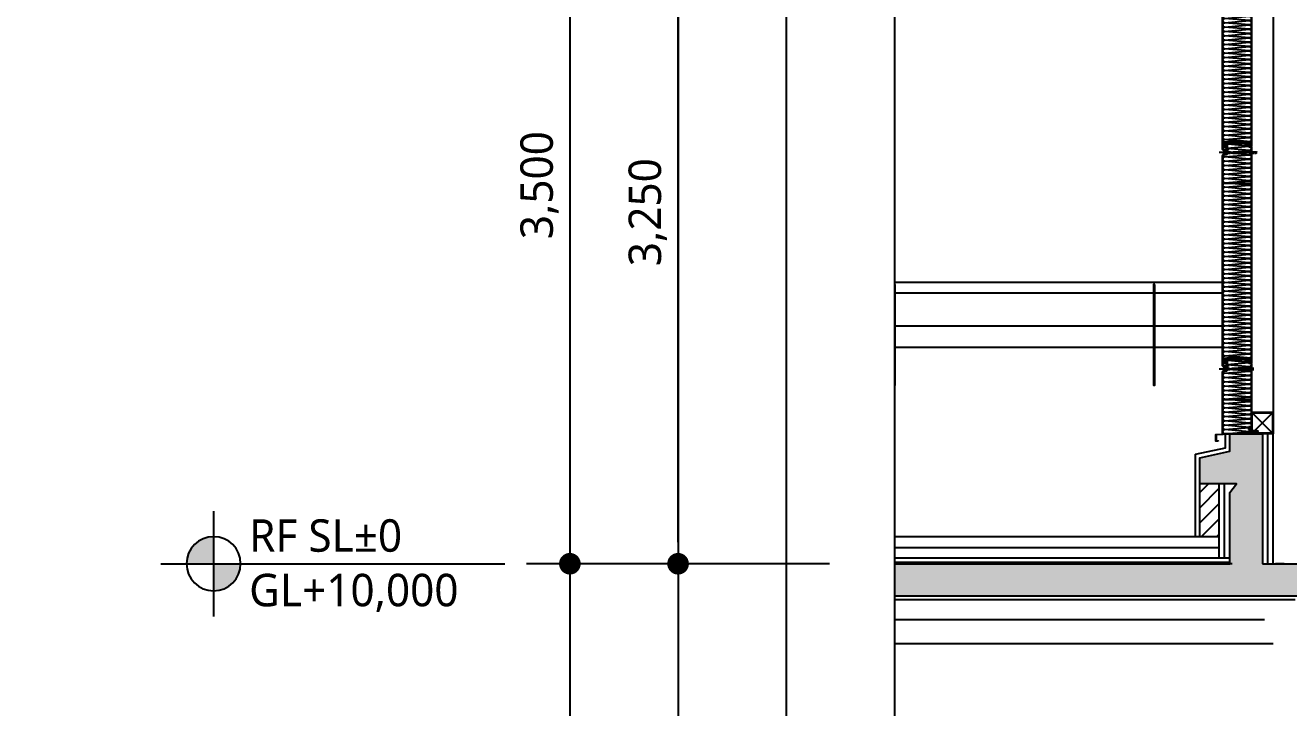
# Model space of a CAD drawing. Header units: millimetres. Extents: x 2325 to 124624, y 1250 to 28650.
# Drawn here: x 63219 to 69057, y 17703 to 20857 of the extents above; entities that cross this region are included whole.
import ezdxf
from ezdxf.xclip import XClip

# ---------------------------------------------------------------- set-up
doc = ezdxf.new("R2010")
doc.units = ezdxf.units.MM
doc.header["$LTSCALE"] = 200
doc.header["$XCLIPFRAME"] = 0
doc.header["$PDMODE"] = 3
doc.linetypes.add('CEN-GAUN', pattern=[32.2, 30, -1, 0.2, -1])
doc.linetypes.add('HIDDEN', pattern=[0.375, 0.25, -0.125])
doc.layers.get('Defpoints').update_dxf_attribs({"color": 137})
for name, color, linetype in [('01FIN', 9, 'Continuous'), ('01HAT', 8, 'Continuous'), ('01단열재', 251, 'Continuous'), ('01하지철물', 253, 'Continuous'), ('161', 161, 'Continuous'), ('3', 3, 'Continuous'), ('3stl ele', 251, 'Continuous'), ('6방수', 6, 'Continuous'), ('7', 7, 'Continuous'), ('8ELE', 8, 'Continuous'), ('A-CON', 2, 'Continuous'), ('A-ELE9', 9, 'Continuous'), ('BOLT', 8, 'Continuous'), ('CEN', 1, 'CEN-GAUN'), ('CON', 2, 'Continuous'), ('DIM', 7, 'Continuous'), ('FLA', 2, 'Continuous'), ('HAT-253', 253, 'Continuous'), ('HAT-254', 254, 'Continuous'), ('HAT-INS1', 252, 'Continuous'), ('Insul', 252, 'Continuous'), ('PANEL', 6, 'Continuous'), ('S-COL', 2, 'Continuous'), ('SEC-5', 6, 'Continuous'), ('STEEL-E', 6, 'Continuous'), ('SYM-LEVEL', 7, 'Continuous'), ('SYP_BOLT', 9, 'Continuous'), ('SYP_FLASHING', 5, 'Continuous'), ('SYP_INSUL', 252, 'Continuous'), ('WALL', 2, 'Continuous'), ('X-ER', 15, 'ER-X')]:
    doc.layers.add(name, color=color, linetype=linetype)
doc.layers.add('02Waste', color=171, linetype='Continuous', plot=False)
doc.styles.get("Standard").update_dxf_attribs({"font": 'malgun.ttf'})
doc.styles.add('맑은고딕', font='malgun.ttf')
doc.styles.add('스타일1', font='malgun.ttf')
doc.linetypes.add('ER-X', pattern='A,10,-0.8,["X",Standard,S=0.6,R=0,X=-0.15,Y=-0.3],-0.8', length=11.6)
doc.linetypes.add('INSUL150', pattern='A,0.00254,-2.54,[134,ltypeshp.shx,S=18.75,R=0,X=-2.54,Y=0],-69.92,[134,ltypeshp.shx,S=18.75,R=180,X=2.54,Y=0],-2.54', length=75.00254)
doc.linetypes.add('INSUL50', pattern='A,0.00254,-2.54,[134,ltypeshp.shx,S=6.25,R=0,X=-2.54,Y=0],-19.92,[134,ltypeshp.shx,S=6.25,R=180,X=2.54,Y=0],-2.54', length=25.00254)
doc.dimstyles.new('GAUN-100', dxfattribs={"dimscale": 100, "dimtxt": 1.5, "dimasz": 1, "dimexe": 2, "dimexo": 3, "dimgap": 0.5, "dimtad": 1, "dimdec": 0, "dimzin": 1, "dimdsep": 46, "dimlunit": 6, "dimtxsty": '맑은고딕', "dimblk": 'CJDOT', "dimcen": 0.09, "dimdle": 1, "dimclrd": 256, "dimclre": 256, "dimclrt": 3, "dimadec": 0, "dimazin": 0, "dimtfac": 1, "dimtdec": 0, "dimtix": 1, "dimtmove": 2, "dimatfit": 3, "dimldrblk": 'CJDOT', "dimfxl": 1, "dimtolj": 1, "dimtzin": 1, "dimarcsym": 0})

# ---------------------------------------------------------------- blocks, each defined once
blk = doc.blocks.new('R-HAND2')
at = {"layer": '3', "color": 251}
blk.add_lwpolyline([(-3.5, 440), (3.5, 440), (3.5, -25), (-3.5, -25)], close=True, dxfattribs=at)
blk = doc.blocks.new('SCW-1')
at = {"layer": 'BOLT', "color": 8, "linetype": 'HIDDEN', "ltscale": 0.5}
for p, q in [((150, 3), (150, 9)), ((154.1, 12), (151.1, 9)), ((151.1, 9), (151.1, 3)), ((151.1, 3), (154.1, 0)), ((153.1, 5.4), (153.1, 6.6)), ((153.1, 6.6), (154.5, 6.6)), ((154.5, 5.4), (153.1, 5.4)), ((154.5, 12), (154.1, 12)), ((154.1, 0), (154.5, 0)), ((154.5, 6.6), (154.5, 12)), ((154.5, 0), (154.5, 5.4))]:
    blk.add_line(p, q, dxfattribs=at)
for points in [[(0, 6), (9, 7), (11, 9), (12, 7), (10, 3)], [(10, 3), (5, 3), (0, 6), (5, 9), (11, 9)], [(150, 3), (10, 3)], [(11, 9), (150, 9)]]:
    blk.add_lwpolyline(points, dxfattribs=at)
for centre, start, end in [((150.6, 9.2), 199.47122, 340.52878), ((150.6, 2.8), 19.47122, 160.52878)]:
    blk.add_arc(centre, 0.6, start, end, dxfattribs=at)
blk = doc.blocks.new('PANEL-135')
at = {"layer": '161'}
for p, q in [((150, 0), (0, 0)), ((150, -1000), (0, -1000))]:
    blk.add_line(p, q, dxfattribs=at)
at = {"layer": 'BOLT', "color": 8, "linetype": 'HIDDEN', "ltscale": 0.5}
for p, q in [((37.8, 20.4), (41.2, 17)), ((37.8, 19.3), (40.8, 16.3)), ((37.8, 8.7), (40.8, 11.7)), ((37.8, 7.6), (41.2, 11)), ((37.8, 6.4), (41.2, 3)), ((37.8, 5.3), (40.8, 2.3)), ((41.2, 17), (41.2, 11)), ((41.2, 3), (41.2, -3)), ((37.8, -5.3), (40.8, -2.3)), ((37.8, -6.1), (37.8, -6.1)), ((38.6, -5.6), (41.2, -3))]:
    blk.add_line(p, q, dxfattribs=at)
at = {"layer": 'HAT-INS1'}
for points in [[(37.8, 21.4), (137, 30)], [(137, 30.5), (39.6, 38.9)]]:
    blk.add_lwpolyline(points, dxfattribs=at)
for points in [[(147.4, 26.4, -0.625476), (139.5, 10.2), (37.8, 19.1)], [(37.8, 1.4), (139.5, 10.2, -1), (139.5, -9.8), (37.8, -0.9)], [(25.8, -19.8), (139.5, -9.8, -1), (139.5, -29.8), (25.8, -19.8), (25.8, -19.8, 1), (25.8, -39.8, 1)], [(25.8, -39.8), (139.5, -29.8, -1), (139.5, -49.8), (25.8, -39.8), (25.8, -39.8, 1), (25.8, -59.8, 1)], [(25.8, -59.8), (139.5, -49.8, -1), (139.5, -69.8), (25.8, -59.8), (25.8, -59.8, 1), (25.8, -79.8, 1)], [(16.1, -12.4, 0.338737), (25.8, -19.8)], [(25.8, -79.8), (139.5, -69.8, -1), (139.5, -89.8), (25.8, -79.8), (25.8, -79.8, 1), (25.8, -99.8, 1)], [(25.8, -99.8), (139.5, -89.8, -1), (139.5, -109.8), (25.8, -99.8), (25.8, -99.8, 1), (25.8, -119.8, 1)], [(25.8, -119.8), (139.5, -109.8, -1), (139.5, -129.8), (25.8, -119.8), (25.8, -119.8, 1), (25.8, -139.8, 1)], [(25.8, -139.8), (139.5, -129.8, -1), (139.5, -149.8), (25.8, -139.8), (25.8, -139.8, 1), (25.8, -159.8, 1)], [(25.8, -159.8), (139.5, -149.8, -1), (139.5, -169.8), (25.8, -159.8), (25.8, -159.8, 1), (25.8, -179.8, 1)], [(25.8, -179.8), (139.5, -169.8, -1), (139.5, -189.8), (25.8, -179.8), (25.8, -179.8, 1), (25.8, -199.8, 1)], [(25.8, -199.8), (139.5, -189.8, -1), (139.5, -209.8), (25.8, -199.8), (25.8, -199.8, 1), (25.8, -219.8, 1)], [(25.8, -219.8), (139.5, -209.8, -1), (139.5, -229.8), (25.8, -219.8), (25.8, -219.8, 1), (25.8, -239.8, 1)], [(25.8, -239.8), (139.5, -229.8, -1), (139.5, -249.8), (25.8, -239.8), (25.8, -239.8, 1), (25.8, -259.8, 1)], [(25.8, -259.8), (139.5, -249.8, -1), (139.5, -269.8), (25.8, -259.8), (25.8, -259.8, 1), (25.8, -279.8, 1)], [(25.8, -279.8), (139.5, -269.8, -1), (139.5, -289.8), (25.8, -279.8), (25.8, -279.8, 1), (25.8, -299.8, 1)], [(25.8, -299.8), (139.5, -289.8, -1), (139.5, -309.8), (25.8, -299.8), (25.8, -299.8, 1), (25.8, -319.8, 1)], [(25.8, -319.8), (139.5, -309.8, -1), (139.5, -329.8), (25.8, -319.8), (25.8, -319.8, 1), (25.8, -339.8, 1)], [(25.8, -339.8), (139.5, -329.8, -1), (139.5, -349.8), (25.8, -339.8), (25.8, -339.8, 1), (25.8, -359.8, 1)], [(25.8, -359.8), (139.5, -349.8, -1), (139.5, -369.8), (25.8, -359.8), (25.8, -359.8, 1), (25.8, -379.8, 1)], [(25.8, -379.8), (139.5, -369.8, -1), (139.5, -389.8), (25.8, -379.8), (25.8, -379.8, 1), (25.8, -399.8, 1)], [(25.8, -399.8), (139.5, -389.8, -1), (139.5, -409.8), (25.8, -399.8), (25.8, -399.8, 1), (25.8, -419.8, 1)], [(25.8, -419.8), (139.5, -409.8, -1), (139.5, -429.8), (25.8, -419.8), (25.8, -419.8, 1), (25.8, -439.8, 1)], [(25.8, -439.8), (139.5, -429.8, -1), (139.5, -449.8), (25.8, -439.8), (25.8, -439.8, 1), (25.8, -459.8, 1)], [(25.8, -459.8), (139.5, -449.8, -1), (139.5, -469.8), (25.8, -459.8), (25.8, -459.8, 1), (25.8, -479.8, 1)], [(25.8, -479.8), (139.5, -469.8, -1), (139.5, -489.8), (25.8, -479.8), (25.8, -479.8, 1), (25.8, -499.8, 1)], [(25.8, -499.8), (139.5, -489.8, -1), (139.5, -509.8), (25.8, -499.8), (25.8, -499.8, 1), (25.8, -519.8, 1)], [(25.8, -519.8), (139.5, -509.8, -1), (139.5, -529.8), (25.8, -519.8), (25.8, -519.8, 1), (25.8, -539.8, 1)], [(25.8, -539.8), (139.5, -529.8, -1), (139.5, -549.8), (25.8, -539.8), (25.8, -539.8, 1), (25.8, -559.8, 1)], [(25.8, -559.8), (139.5, -549.8, -1), (139.5, -569.8), (25.8, -559.8), (25.8, -559.8, 1), (25.8, -579.8, 1)], [(25.8, -579.8), (139.5, -569.8, -1), (139.5, -589.8), (25.8, -579.8), (25.8, -579.8, 1), (25.8, -599.8, 1)], [(25.8, -599.8), (139.5, -589.8, -1), (139.5, -609.8), (25.8, -599.8), (25.8, -599.8, 1), (25.8, -619.8, 1)], [(25.8, -619.8), (139.5, -609.8, -1), (139.5, -629.8), (25.8, -619.8), (25.8, -619.8, 1), (25.8, -639.8, 1)], [(25.8, -639.8), (139.5, -629.8, -1), (139.5, -649.8), (25.8, -639.8), (25.8, -639.8, 1), (25.8, -659.8, 1)], [(25.8, -659.8), (139.5, -649.8, -1), (139.5, -669.8), (25.8, -659.8), (25.8, -659.8, 1), (25.8, -679.8, 1)], [(25.8, -679.8), (139.5, -669.8, -1), (139.5, -689.8), (25.8, -679.8), (25.8, -679.8, 1), (25.8, -699.8, 1)], [(25.8, -699.8), (139.5, -689.8, -1), (139.5, -709.8), (25.8, -699.8), (25.8, -699.8, 1), (25.8, -719.8, 1)], [(25.8, -719.8), (139.5, -709.8, -1), (139.5, -729.8), (25.8, -719.8), (25.8, -719.8, 1), (25.8, -739.8, 1)], [(25.8, -739.8), (139.5, -729.8, -1), (139.5, -749.8), (25.8, -739.8), (25.8, -739.8, 1), (25.8, -759.8, 1)], [(25.8, -759.8), (139.5, -749.8, -1), (139.5, -769.8), (25.8, -759.8), (25.8, -759.8, 1), (25.8, -779.8, 1)], [(25.8, -779.8), (139.5, -769.8, -1), (139.5, -789.8), (25.8, -779.8), (25.8, -779.8, 1), (25.8, -799.8, 1)], [(25.8, -799.8), (139.5, -789.8, -1), (139.5, -809.8), (25.8, -799.8), (25.8, -799.8, 1), (25.8, -819.8, 1)], [(25.8, -819.8), (139.5, -809.8, -1), (139.5, -829.8), (25.8, -819.8), (25.8, -819.8, 1), (25.8, -839.8, 1)], [(25.8, -839.8), (139.5, -829.8, -1), (139.5, -849.8), (25.8, -839.8), (25.8, -839.8, 1), (25.8, -859.8, 1)], [(25.8, -859.8), (139.5, -849.8, -1), (139.5, -869.8), (25.8, -859.8), (25.8, -859.8, 1), (25.8, -879.8, 1)], [(25.8, -879.8), (139.5, -869.8, -1), (139.5, -889.8), (25.8, -879.8), (25.8, -879.8, 1), (25.8, -899.8, 1)], [(25.8, -899.8), (139.5, -889.8, -1), (139.5, -909.8), (25.8, -899.8), (25.8, -899.8, 1), (25.8, -919.8, 1)], [(25.8, -919.8), (139.5, -909.8, -1), (139.5, -929.8), (25.8, -919.8), (25.8, -919.8, 1), (25.8, -939.8, 1)], [(25.8, -939.8), (139.5, -929.8, -1), (139.5, -949.8), (138.9, -949.7)], [(129.1, -948.8), (25.8, -939.8), (25.8, -939.8, 0.541794), (16.7, -953.8, 0.541794)]]:
    blk.add_lwpolyline(points, format="xyb", dxfattribs=at)
at = {"layer": 'Insul', "color": 251}
for p, q in [((18.3, -964.5), (18.3, -973.7)), ((32.3, -964.5), (18.3, -964.5)), ((32.3, -973.7), (18.3, -973.7)), ((18.3, -974.7), (18.3, -983)), ((32.3, -974.7), (18.3, -974.7)), ((29, -986.4), (21.7, -986.4)), ((32.3, -964.5), (32.3, -973.7)), ((32.3, -974.7), (32.3, -983))]:
    blk.add_line(p, q, dxfattribs=at)
for points in [[(135.1, 38.5), (136, 38.5, 0.414214), (136.3, 38.8), (136.3, 39), (136.3, 39.5, 0.414214), (133.3, 42.5), (128.3, 43.2), (120.8, 43.2, -0.414214), (120.3, 43.7), (120.3, 44, -0.414214), (120.8, 44.5), (133.9, 44.5), (135.5, 44.1, 0.487928), (135.9, 44.4), (135.9, 44.5, 0.414214), (133.9, 46.5), (82.3, 46.5), (40.6, 46.5, 0.414214), (38.6, 44.5), (38.6, 44.4, 0.487928), (39, 44.1), (40.6, 44.5), (53.7, 44.5, -0.414214), (54.2, 44), (54.2, 43.7, -0.414214), (53.7, 43.2), (46.1, 43.2), (41.1, 42.5, 0.414214), (38.1, 39.5), (38.1, 39), (38.1, 38.8, 0.414214), (38.4, 38.5), (39.3, 38.5, 0.414214), (39.6, 38.8), (39.6, 39, -0.414214), (41.1, 40.5), (46.1, 41.2), (54.7, 41.2, 0.414214), (56.2, 42.7), (56.2, 44, -0.414214), (56.7, 44.5), (82.3, 44.5), (117.8, 44.5, -0.414214), (118.3, 44), (118.3, 42.7, 0.414214), (119.8, 41.2), (128.3, 41.2), (133.3, 40.5, -0.414214), (134.8, 39), (134.8, 38.8, 0.414214)], [(135.1, 38.5), (136, 38.5, 0.414214), (136.3, 38.8), (136.3, 39), (136.3, 39.5, 0.414214), (133.3, 42.5), (128.3, 43.2), (120.8, 43.2, -0.414214), (120.3, 43.7), (120.3, 44, -0.414214), (120.8, 44.5), (133.9, 44.5), (135.5, 44.1, 0.487928), (135.9, 44.4), (135.9, 44.5, 0.414214), (133.9, 46.5), (82.3, 46.5), (40.6, 46.5, 0.414214), (38.6, 44.5), (38.6, 44.4, 0.487928), (39, 44.1), (40.6, 44.5), (53.7, 44.5, -0.414214), (54.2, 44), (54.2, 43.7, -0.414214), (53.7, 43.2), (46.1, 43.2), (41.1, 42.5, 0.414214), (38.1, 39.5), (38.1, 39), (38.1, 38.8, 0.414214), (38.4, 38.5), (39.3, 38.5, 0.414214), (39.6, 38.8), (39.6, 39, -0.414214), (41.1, 40.5), (46.1, 41.2), (54.7, 41.2, 0.414214), (56.2, 42.7), (56.2, 44, -0.414214), (56.7, 44.5), (82.3, 44.5), (117.8, 44.5, -0.414214), (118.3, 44), (118.3, 42.7, 0.414214), (119.8, 41.2), (128.3, 41.2), (133.3, 40.5, -0.414214), (134.8, 39), (134.8, 38.8, 0.414214)], [(148.7, -968.9, -0.414214), (146.2, -971.4), (142.9, -971.4, -0.414214), (140.4, -968.9), (140.4, -953.8, 0.414214), (139.4, -952.8), (136.9, -952.8), (136.9, -951.8), (39, -951.8), (39, -952.8), (35.1, -952.8, 0.414214), (34.1, -953.8), (34.1, -983, -0.414191), (29.1, -988), (21.7, -988, -0.414236), (16.7, -983), (16.7, -949.8), (37, -949.8), (37, -948.8), (138.9, -948.8), (138.9, -949.8), (148.7, -949.8)], [(148.7, -968.9, -0.414214), (146.2, -971.4), (142.9, -971.4, -0.414214), (140.4, -968.9), (140.4, -953.8, 0.414214), (139.4, -952.8), (136.9, -952.8), (136.9, -951.8), (39, -951.8), (39, -952.8), (35.1, -952.8, 0.414214), (34.1, -953.8), (34.1, -983, -0.414191), (29.1, -988), (21.7, -988, -0.414236), (16.7, -983), (16.7, -949.8), (37, -949.8), (37, -948.8), (138.9, -948.8), (138.9, -949.8), (148.7, -949.8)], [(142, -951.4), (147, -951.4), (147, -968.9, -0.414214), (146.2, -969.7), (142.9, -969.7, -0.414214), (142, -968.9)]]:
    blk.add_lwpolyline(points, format="xyb", close=True, dxfattribs=at)
blk.add_lwpolyline([(32.3, -952.5), (32.3, -963.5), (18.3, -963.5), (18.3, -952.5)], close=True, dxfattribs=at)
for centre, start, end in [((21.7, -983), 180, 270.00431), ((29, -983), 270.00431, 0)]:
    blk.add_arc(centre, 3.35, start, end, dxfattribs=at)
at = {"layer": 'PANEL', "ltscale": 3}
blk.add_line((149.5, -143.1), (15, -143.1), dxfattribs=at)
for points in [[(44, 43.3), (44, 44.1), (39, 44.1, 0.414214), (37, 42.1), (37, -3.7, -0.39552), (32.8, -8.2), (19.7, -9.1, 0.39896), (15, -14.1), (15, -444.5), (15, -983.8, 0.414242), (20, -988.8), (31.5, -988.8, 0.414191), (35, -985.3), (35, -953.3), (42, -953.3), (42, -952.5), (34.2, -952.5), (34.2, -985.3, -0.414191), (31.5, -988), (20, -988, -0.414242), (15.8, -983.8), (15.8, -444.5), (15.8, -14.1, -0.399273), (19.8, -9.9), (32.8, -9, 0.39552), (37.8, -3.7), (37.8, 42.1, -0.414214), (39, 43.3), (44, 43.3)], [(130.5, 44.1), (130.5, 44.1), (130.5, 43.6), (135.5, 43.6, -0.414214), (137, 42.1), (137, 28.4, 0.414214), (139, 26.4), (148, 26.4, -0.414214), (149.5, 24.9), (149.5, -391.9), (149.5, -969.9, -0.414214), (148, -971.4), (141, -971.4, -0.414214), (139.5, -969.9), (139.5, -952.8), (137, -952.8), (137, -953.3), (139, -953.3), (139, -969.9, 0.414214), (141, -971.9), (148, -971.9, 0.414214), (150, -969.9), (150, -391.9), (150, 24.9, 0.414214), (148, 26.9), (139, 26.9, -0.414214), (137.5, 28.4), (137.5, 42.1, 0.414214), (135.5, 44.1), (130.5, 44.1)]]:
    blk.add_lwpolyline(points, format="xyb", dxfattribs=at)
at = {"layer": 'SYP_INSUL'}
for points in [[(37.8, 41.4), (38.9, 41.5)], [(38.1, 39), (37.8, 39.1)], [(56.2, 43.2), (70.1, 44.5)]]:
    blk.add_lwpolyline(points, dxfattribs=at)
at = {"layer": 'WALL', "color": 3}
blk.add_line((44, 43.3), (44, 43.3), dxfattribs=at)
at = {"xscale": -1}
blk.add_blockref('SCW-1', (176.2, -6), dxfattribs=at)
blk = doc.blocks.new('하지철물')
at = {"layer": '01하지철물', "color": 1}
for p, q in [((46.8, 46.8), (-46.8, -46.8)), ((46.8, -46.8), (-46.8, 46.8))]:
    blk.add_line(p, q, dxfattribs=at)
at = {"layer": '01하지철물'}
for points in [[(-50, -50), (-50, 50), (50, 50), (50, -50)], [(-46.8, -46.8), (-46.8, 46.8), (46.8, 46.8), (46.8, -46.8)]]:
    blk.add_lwpolyline(points, close=True, dxfattribs=at)
blk = doc.blocks.new('SDS32')
at = {"layer": 'SYP_BOLT'}
for p, q in [((-5, 2.1), (-8, 1)), ((8, 1), (-8, 1)), ((-8, 1), (-8, 0)), ((8, 0), (-8, 0)), ((-3, 0.3), (-3.5, 0)), ((-3, 0), (-3, -3.7)), ((-2.5, 9.1), (-2.5, 3.1)), ((2.5, 3.1), (2.5, 9.1)), ((3, 0), (3, -5.7)), ((5, 2.1), (8, 1)), ((8, 1), (8, 0)), ((-3, -3.7), (-3.5, -4)), ((3.8, -6.5), (-3.5, -4)), ((-3.5, -4), (-3, -4.7)), ((-3, -5.7), (-3.5, -6)), ((3.8, -8.5), (-3.5, -6)), ((-3.5, -6), (-3, -6.7)), ((-3, -7.7), (-3.5, -8)), ((3.8, -10.5), (-3.5, -8)), ((-3.5, -8), (-3, -8.7)), ((-3, -9.7), (-3.5, -10)), ((-3.5, -10), (-3, -10.7)), ((3.8, -12.5), (-3.5, -10)), ((-3, -11.7), (-3.5, -12)), ((3.8, -14.5), (-3.5, -12)), ((-3.5, -12), (-3, -12.7)), ((-3, -13.7), (-3.5, -14)), ((3.8, -16.5), (-3.5, -14)), ((-3.5, -14), (-3, -14.7)), ((-3, -15.7), (-3.5, -16)), ((3.8, -18.5), (-3.5, -16)), ((-3.5, -16), (-3, -16.7)), ((-3, -17.7), (-3.5, -18)), ((3.8, -20.5), (-3.5, -18)), ((-3.5, -18), (-3, -18.7)), ((3, -5.7), (-3, -3.7)), ((3, -6.7), (-3, -4.7)), ((-3, -4.7), (-3, -5.7)), ((3, -7.7), (-3, -5.7)), ((3, -8.7), (-3, -6.7)), ((-3, -6.7), (-3, -7.7)), ((3, -9.7), (-3, -7.7)), ((-3, -8.7), (-3, -9.7)), ((3, -10.7), (-3, -8.7)), ((3, -11.7), (-3, -9.7)), ((3, -12.7), (-3, -10.7)), ((-3, -10.7), (-3, -11.7)), ((3, -13.7), (-3, -11.7)), ((3, -14.7), (-3, -12.7)), ((-3, -12.7), (-3, -13.7)), ((3, -15.7), (-3, -13.7)), ((3, -16.7), (-3, -14.7)), ((-3, -14.7), (-3, -15.7)), ((3, -17.7), (-3, -15.7)), ((3, -18.7), (-3, -16.7)), ((-3, -16.7), (-3, -17.7)), ((3, -19.7), (-3, -17.7)), ((-3, -18.7), (-3, -21)), ((3, -20.7), (-3, -18.7)), ((3, -5.7), (3.8, -6.5)), ((3.8, -6.5), (3, -6.7)), ((3, -6.7), (3, -7.7)), ((3, -7.7), (3.8, -8.5)), ((3.8, -8.5), (3, -8.7)), ((3, -8.7), (3, -9.7)), ((3, -9.7), (3.8, -10.5)), ((3.8, -10.5), (3, -10.7)), ((3, -10.7), (3, -11.7)), ((3, -11.7), (3.8, -12.5)), ((3.8, -12.5), (3, -12.7)), ((3, -12.7), (3, -13.7)), ((3, -13.7), (3.8, -14.5)), ((3.8, -14.5), (3, -14.7)), ((3, -14.7), (3, -15.7)), ((3, -15.7), (3.8, -16.5)), ((3.8, -16.5), (3, -16.7)), ((3, -16.7), (3, -17.7)), ((3, -17.7), (3.8, -18.5)), ((3.8, -18.5), (3, -18.7)), ((3, -18.7), (3, -19.7)), ((3, -19.7), (3.8, -20.5)), ((3.8, -20.5), (3, -20.7)), ((3, -20.7), (3, -22))]:
    blk.add_line(p, q, dxfattribs=at)
blk.add_lwpolyline([(5, 3.1), (5, 2.1), (-5, 2.1), (-5, 3.1)], close=True, dxfattribs=at)
for points in [[(4, 3.1), (4, 9.1), (-4, 9.1), (-4, 3.1)], [(0, -32), (-1, -23), (-3, -21), (-1, -20), (3, -22)], [(3, -22), (3, -27), (0, -32), (-3, -27), (-3, -21)]]:
    blk.add_lwpolyline(points, dxfattribs=at)
at = {"layer": 'SYP_BOLT', "color": 0}
blk.add_solid([(8, 1), (-8, 1), (8, 0), (-8, 0)], dxfattribs=at)
blk = doc.blocks.new('dddbbsdfd')
at = {"layer": '01HAT', "ltscale": 2}
h = blk.add_hatch(dxfattribs=at)
h.set_pattern_fill('ANSI31', color=256, scale=400, style=0)
h.set_pattern_definition([(45, (-507819.49, 300024.044), (-35.355339, 35.355339), [])])
h.paths.add_polyline_path([(233565.8, 129523.4), (233655.8, 129523.4), (233655.8, 129768.4), (233565.8, 129768.4)])
at = {"layer": 'HAT-254'}
h = blk.add_hatch(color=256, dxfattribs=at)
h.dxf.hatch_style = 1
h.paths.add_polyline_path([(233855.8, 129398.4), (234205.8, 129398.4), (234205.8, 129248.4), (214955.8, 129248.4), (214955.8, 129398.4), (215055.8, 129398.4), (215055.8, 129898.4), (215205.8, 129898.4), (215205.8, 129818.4), (215345.8, 129788.4), (215345.8, 129668.4), (215175.8, 129668.4), (215205.8, 129628.4), (215205.8, 129398.4), (233705.8, 129398.4), (233705.8, 129728.4), (233735.8, 129768.4), (233565.8, 129768.4), (233565.8, 129888.4), (233705.8, 129918.4), (233705.8, 129998.4), (233855.8, 129998.4)])
at = {"layer": '01FIN'}
blk.add_line((233545.8, 129523.4), (233545.8, 129904.5), dxfattribs=at)
blk.add_lwpolyline([(233545.8, 129904.5), (233685.8, 129934.5), (233685.8, 129998.4)], dxfattribs=at)
at = {"layer": '01단열재', "linetype": 'INSUL50', "ltscale": 0.005}
for p, q in [((233880.8, 129398.4), (233880.8, 129998.4)), ((233680.8, 129423.7), (233680.8, 129768.4))]:
    blk.add_line(p, q, dxfattribs=at)
at = {"layer": '01단열재'}
blk.add_line((233905.8, 129398.4), (233905.8, 129999.5), dxfattribs=at)
at = {"layer": '01단열재', "linetype": 'INSUL150', "ltscale": 0.007}
blk.add_line((233865.8, 129138.4), (231230.3, 129138.4), dxfattribs=at)
at = {"layer": '01단열재'}
blk.add_lwpolyline([(233905.8, 129028.4), (231230.3, 129028.4)], dxfattribs=at)
at = {"layer": '01하지철물'}
blk.add_line((233905.8, 133398.4), (233905.8, 129999.5), dxfattribs=at)
for points in [[(214690.8, 130498.4), (233670.8, 130498.4)], [(233670.8, 130398.4), (215300.8, 130398.4)]]:
    blk.add_lwpolyline(points, dxfattribs=at)
at = {"layer": '3', "color": 251}
for p, q in [((233670.8, 130698.4), (215355.8, 130698.4)), ((233670.8, 130648.4), (215355.8, 130648.4))]:
    blk.add_line(p, q, dxfattribs=at)
at = {"layer": '3'}
blk.add_line((233655.8, 129523.4), (215265.8, 129523.4), dxfattribs=at)
at = {"layer": '3stl ele'}
blk.add_line((233865.8, 129398.4), (233955.8, 129398.4), dxfattribs=at)
blk.add_line((233865.8, 129398.4), (233955.8, 129398.4), dxfattribs=at)
at = {"layer": '6방수', "ltscale": 0.3}
blk.add_lwpolyline([(233655.8, 129398.4), (215220.8, 129398.4), (215210.8, 129408.4), (215210.8, 129630), (215182.1, 129668.4)], dxfattribs=at)
at = {"layer": '7'}
for p, q in [((233565.8, 129523.4), (233565.8, 129768.7)), ((233655.8, 129423.7), (233655.8, 129768.4))]:
    blk.add_line(p, q, dxfattribs=at)
at = {"layer": '8ELE'}
blk.add_lwpolyline([(233705.8, 129403.4), (215225.8, 129403.4), (215215.8, 129413.4), (215215.8, 129631.7), (215188.3, 129668.4)], dxfattribs=at)
at = {"layer": 'A-CON'}
blk.add_lwpolyline([(233855.8, 129398.4), (234205.8, 129398.4), (234205.8, 129248.4), (214955.8, 129248.4), (214955.8, 129398.4), (215055.8, 129398.4), (215055.8, 129898.4), (215205.8, 129898.4), (215205.8, 129818.4), (215345.8, 129788.4), (215345.8, 129668.4), (215175.8, 129668.4), (215205.8, 129628.4), (215205.8, 129398.4), (233705.8, 129398.4)], dxfattribs=at)
at = {"layer": 'A-ELE9', "color": 251}
blk.add_line((227906.6, 129233.4), (234007.8, 129233.4), dxfattribs=at)
at = {"layer": 'CEN'}
blk.add_line((269155.8, 129398.4), (204155.8, 129398.4), dxfattribs=at)
at = {"layer": 'FLA', "color": 6}
blk.add_lwpolyline([(233650.8, 129965.4), (233640.8, 129965.4), (233640.8, 129995.4), (233804.2, 130002.9), (233804.2, 130023.4), (233805.8, 130023.4), (233805.8, 130001.4), (233642.4, 129993.9), (233642.4, 129967), (233650.8, 129967)], close=True, dxfattribs=at)
at = {"layer": 'S-COL'}
blk.add_lwpolyline([(233705.8, 129398.4), (233705.8, 129728.4), (233735.8, 129768.4), (233565.8, 129768.4), (233565.8, 129888.4), (233705.8, 129918.4), (233705.8, 129998.4), (233855.8, 129998.4), (233855.8, 129398.4)], dxfattribs=at)
at = {"layer": 'SEC-5'}
blk.add_line((233705.8, 129423.7), (215210.8, 129423.7), dxfattribs=at)
at = {"layer": 'STEEL-E'}
blk.add_line((233805.8, 129998.4), (233670.8, 129998.4), dxfattribs=at)
at = {"layer": 'SYP_FLASHING', "color": 251}
blk.add_lwpolyline([(233792.3, 130032.5), (233794.6, 130032.5), (233794.6, 130021.5), (233803.8, 130021.5, -0.414214), (233805.8, 130019.5), (233805.8, 130001.5), (233803.5, 130001.5), (233803.5, 130019.2), (233794.3, 130019.2, -0.414214), (233792.3, 130021.2)], format="xyb", close=True, dxfattribs=at)
at = {"layer": 'X-ER', "color": 15, "ltscale": 0.2}
blk.add_lwpolyline([(215265.8, 129473.4), (233655.8, 129473.4)], dxfattribs=at)
at = {"layer": '7', "rotation": 180}
blk.add_blockref('하지철물', (233855.8, 130048.4), dxfattribs=at)
at = {"layer": 'BOLT', "color": 0, "rotation": 90}
blk.add_blockref('SDS32', (233803.5, 130010.6), dxfattribs=at)
at = {"layer": 'CON'}
for p in [(233655.8, 132298.4), (233655.8, 131298.4)]:
    blk.add_blockref('PANEL-135', p, dxfattribs=at)
ref = blk.add_blockref('PANEL-135', (233655.8, 130298.4), dxfattribs=at)
XClip(ref).set_block_clipping_path([(4.4793239953, -300.0000000009), (159.9999999981, 84.3850884663)])
at = {"layer": 'HAT-253', "xscale": -1}
for p in [(232155.8, 130248.4), (233355.8, 130248.4)]:
    blk.add_blockref('R-HAND2', p, dxfattribs=at)
blk = doc.blocks.new('CJDOT')
blk.add_line((-2, 0), (2, 0))
at = {"const_width": 0.5}
blk.add_lwpolyline([(-0.25, 0, 1), (0.25, 0, 1)], format="xyb", close=True, dxfattribs=at)
blk = doc.blocks.new('*D241')
at = {"layer": 'Defpoints', "color": 0, "transparency": 16777216}
for p in [(67235.4, 21868.1), (65735.4, 18368.1), (67235.4, 18368.1)]:
    blk.add_point(p, dxfattribs=at)
at = {"layer": 'DIM', "lineweight": -2, "transparency": 16777216}
for p, q in [((66935.4, 21868.1), (65535.4, 21868.1)), ((65735.4, 21768.1), (65735.4, 18468.1)), ((66935.4, 18368.1), (65535.4, 18368.1))]:
    blk.add_line(p, q, dxfattribs=at)
at = {"layer": 'DIM', "lineweight": -2, "transparency": 16777216, "xscale": 100, "yscale": 100, "zscale": 100}
for p, rotation in [((65735.4, 21868.1), 90), ((65735.4, 18368.1), 270)]:
    blk.add_blockref('CJDOT', p, dxfattribs=dict(at, rotation=rotation))
at = {"layer": 'DIM', "color": 3, "transparency": 16777216, "insert": (65595.3, 20118.1), "char_height": 150, "attachment_point": 5, "rotation": 90, "style": '맑은고딕'}
blk.add_mtext('\\A1;3,500', dxfattribs=at)
blk = doc.blocks.new('*D242')
at = {"layer": 'Defpoints', "color": 0, "transparency": 16777216}
for p in [(66235.4, 21618.1), (67235.4, 21618.1), (67235.4, 18368.1)]:
    blk.add_point(p, dxfattribs=at)
at = {"layer": 'DIM', "lineweight": -2, "transparency": 16777216}
for p, q in [((66935.4, 21618.1), (66035.4, 21618.1)), ((66235.4, 18468.1), (66235.4, 21518.1)), ((66935.4, 18368.1), (66035.4, 18368.1))]:
    blk.add_line(p, q, dxfattribs=at)
at = {"layer": 'DIM', "lineweight": -2, "transparency": 16777216, "xscale": 100, "yscale": 100, "zscale": 100}
for p, rotation in [((66235.4, 21618.1), 90), ((66235.4, 18368.1), 270)]:
    blk.add_blockref('CJDOT', p, dxfattribs=dict(at, rotation=rotation))
at = {"layer": 'DIM', "color": 3, "transparency": 16777216, "insert": (66095.3, 19993.1), "char_height": 150, "attachment_point": 5, "rotation": 90, "style": '맑은고딕'}
blk.add_mtext('\\A1;3,250', dxfattribs=at)
blk = doc.blocks.new('LEVEL1')
at = {"layer": 'SYM-LEVEL'}
h = blk.add_hatch(color=6, dxfattribs=at)
edge = h.paths.add_edge_path()
edge.add_ellipse((4.87, 0), major_axis=(1.77, 1.77), ratio=1, start_angle=405, end_angle=495)
edge.add_line((2.37, 0), (4.87, 0))
edge.add_line((4.87, 0), (4.87, 2.5))
edge = h.paths.add_edge_path()
edge.add_ellipse((4.87, 0), major_axis=(1.77, 1.77), ratio=1, start_angle=225, end_angle=315)
edge.add_line((7.37, 0), (4.87, 0))
edge.add_line((4.87, 0), (4.87, -2.5))
at = {"layer": 'SYM-LEVEL', "color": 6}
for p, q in [((4.87, 4.87), (4.87, -4.87)), ((0, 0), (9.74, 0)), ((9.07, 0), (31.8, 0))]:
    blk.add_line(p, q, dxfattribs=at)
blk.add_ellipse((4.87, 0), major_axis=(1.77, 1.77), ratio=1, start_param=5.497787, end_param=11.780972, dxfattribs=at)
at = {"layer": 'SYM-LEVEL', "color": 3, "style": '스타일1'}
for tag, p in [('1층-바닥마감', (8.16, 1.11)), ('EL-+100', (8.16, -3.93))]:
    blk.add_attdef(tag, p, '', height=3, dxfattribs=at)

msp = doc.modelspace()

# ---------------------------------------------------------------- linework, layer by layer
at = {"layer": '02Waste'}
for points in [[(65735.4, 15570.8), (76735.4, 15570.8), (76735.4, 26637.2), (65735.4, 26637.2)], [(66235.4, 16070.8), (76235.4, 16070.8), (76235.4, 26137.2), (66235.4, 26137.2)], [(66735.4, 16570.8), (75735.4, 16570.8), (75735.4, 25637.2), (66735.4, 25637.2)], [(67235.4, 17070.8), (75235.4, 17070.8), (75235.4, 25137.2), (67235.4, 25137.2)]]:
    msp.add_lwpolyline(points, close=True, dxfattribs=at)

# ---------------------------------------------------------------- block references
ref = msp.add_blockref('dddbbsdfd', (-164920.1, -111030.2))
XClip(ref).set_block_clipping_path([(232155.531008494, 128100.966), (240155.531008494, 136167.4144981058)])
at = {"layer": 'SYM-LEVEL', "xscale": 50.00000000004174, "yscale": 50.00000000004174, "zscale": 50.00000000004174}
msp.add_blockref('LEVEL1', (63845.3, 18368.1), dxfattribs=at).add_auto_attribs({'EL-+100': 'GL+10,000', '1층-바닥마감': 'RF SL±0'})

# ---------------------------------------------------------------- dimensions: what is measured, and where the dimension line sits
at = {"layer": 'DIM'}
for base, p1, p2, angle, picture, middle in [((65735.4, 18368.1), (67235.4, 21868.1), (67235.4, 18368.1), 90, '*D241', (65595.3, 20118.1)), ((66235.4, 21618.1), (67235.4, 18368.1), (67235.4, 21618.1), 270, '*D242', (66095.3, 19993.1))]:
    dim = msp.add_linear_dim(base=base, p1=p1, p2=p2, angle=angle, dimstyle='GAUN-100', dxfattribs=at)
    dim.commit()
    dim.dimension.update_dxf_attribs({"geometry": picture, "text_midpoint": middle})

doc.saveas('drawing.dxf')
